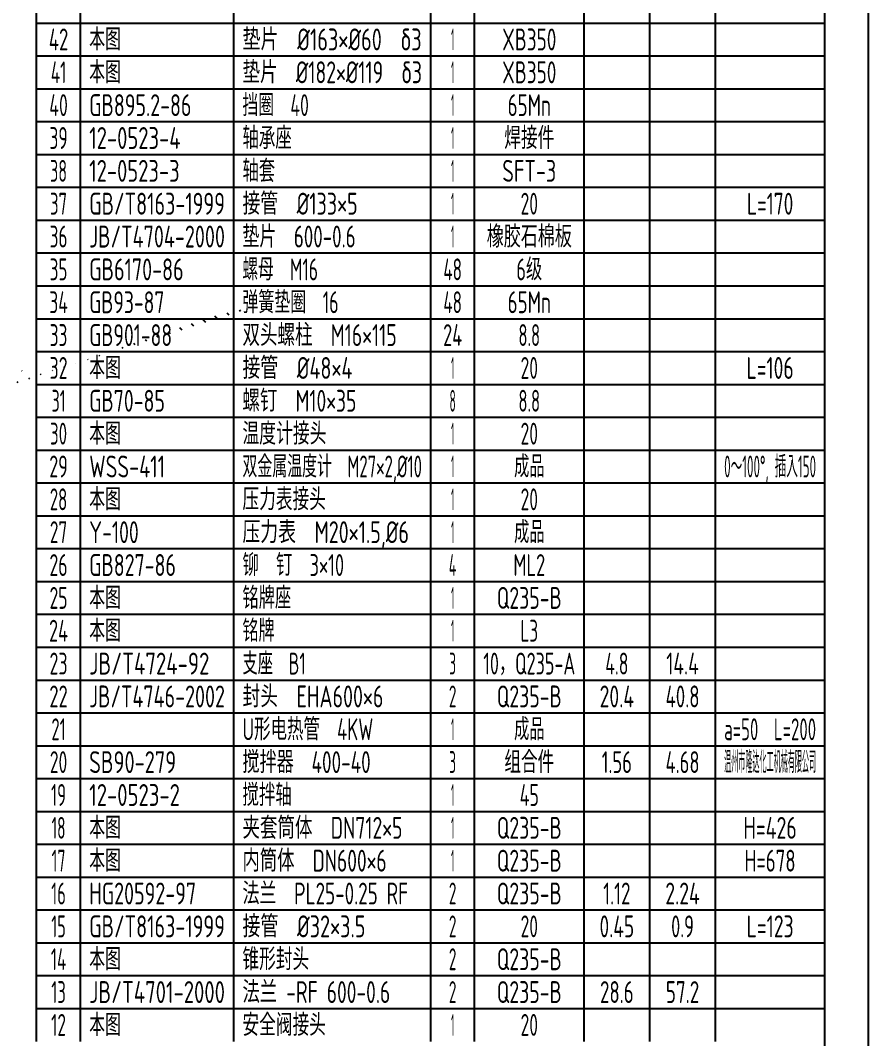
# Model space of a CAD drawing. Extents: x 0 to 3564, y 0 to 5046.
# Drawn here: x 2402 to 3564, y 919 to 2314 of the extents above; entities that cross this region are included whole.
import ezdxf
from ezdxf.enums import TextEntityAlignment as Align

# ---------------------------------------------------------------- set-up
doc = ezdxf.new("R2010")
doc.units = 0
doc.header["$LTSCALE"] = 60
for name, color, linetype in [('01', 7, 'CONTINUOUS'), ('02', 1, 'CONTINUOUS'), ('08', 1, 'CONTINUOUS'), ('10', 1, 'CONTINUOUS'), ('11', 3, 'CONTINUOUS')]:
    doc.layers.add(name, color=color, linetype=linetype)
doc.styles.get("Standard").update_dxf_attribs({"font": 'isocp', "width": 0.707, "bigfont": 'intecad.shx'})

# ---------------------------------------------------------------- blocks, each defined once
blk = doc.blocks.new('*U18')
at = {"layer": '01'}
blk.add_lwpolyline([(584, 10), (584, 831)], dxfattribs=at)
at = {"layer": '02'}
blk.add_lwpolyline([(594, 0), (594, 841)], dxfattribs=at)
blk = doc.blocks.new('*U238', base_point=(2424, 960))
at = {"layer": '01'}
for p, q in [((2424, 915), (2424, 960)), ((3504, 915), (3504, 960))]:
    blk.add_line(p, q, dxfattribs=at)
at = {"layer": '02'}
for p, q in [((2424, 960), (3504, 960)), ((2484, 915), (2484, 960)), ((2694, 915), (2694, 960)), ((2964, 915), (2964, 960)), ((3024, 915), (3024, 960)), ((3174, 915), (3174, 960)), ((3264, 915), (3264, 960)), ((3354, 915), (3354, 960))]:
    blk.add_line(p, q, dxfattribs=at)
blk = doc.blocks.new('*U239', base_point=(2424, 1005))
at = {"layer": '01'}
for p, q in [((2424, 960), (2424, 1005)), ((3504, 960), (3504, 1005))]:
    blk.add_line(p, q, dxfattribs=at)
at = {"layer": '02'}
for p, q in [((2424, 1005), (3504, 1005)), ((2484, 960), (2484, 1005)), ((2694, 960), (2694, 1005)), ((2964, 960), (2964, 1005)), ((3024, 960), (3024, 1005)), ((3174, 960), (3174, 1005)), ((3264, 960), (3264, 1005)), ((3354, 960), (3354, 1005))]:
    blk.add_line(p, q, dxfattribs=at)
blk = doc.blocks.new('*U240', base_point=(2424, 1050))
at = {"layer": '01'}
for p, q in [((2424, 1005), (2424, 1050)), ((3504, 1005), (3504, 1050))]:
    blk.add_line(p, q, dxfattribs=at)
at = {"layer": '02'}
for p, q in [((2424, 1050), (3504, 1050)), ((2484, 1005), (2484, 1050)), ((2694, 1005), (2694, 1050)), ((2964, 1005), (2964, 1050)), ((3024, 1005), (3024, 1050)), ((3174, 1005), (3174, 1050)), ((3264, 1005), (3264, 1050)), ((3354, 1005), (3354, 1050))]:
    blk.add_line(p, q, dxfattribs=at)
blk = doc.blocks.new('*U241', base_point=(2424, 1095))
at = {"layer": '01'}
for p, q in [((2424, 1050), (2424, 1095)), ((3504, 1050), (3504, 1095))]:
    blk.add_line(p, q, dxfattribs=at)
at = {"layer": '02'}
for p, q in [((2424, 1095), (3504, 1095)), ((2484, 1050), (2484, 1095)), ((2694, 1050), (2694, 1095)), ((2964, 1050), (2964, 1095)), ((3024, 1050), (3024, 1095)), ((3174, 1050), (3174, 1095)), ((3264, 1050), (3264, 1095)), ((3354, 1050), (3354, 1095))]:
    blk.add_line(p, q, dxfattribs=at)
blk = doc.blocks.new('*U242', base_point=(2424, 1140))
at = {"layer": '01'}
for p, q in [((2424, 1095), (2424, 1140)), ((3504, 1095), (3504, 1140))]:
    blk.add_line(p, q, dxfattribs=at)
at = {"layer": '02'}
for p, q in [((2424, 1140), (3504, 1140)), ((2484, 1095), (2484, 1140)), ((2694, 1095), (2694, 1140)), ((2964, 1095), (2964, 1140)), ((3024, 1095), (3024, 1140)), ((3174, 1095), (3174, 1140)), ((3264, 1095), (3264, 1140)), ((3354, 1095), (3354, 1140))]:
    blk.add_line(p, q, dxfattribs=at)
blk = doc.blocks.new('*U243', base_point=(2424, 1185))
at = {"layer": '01'}
for p, q in [((2424, 1140), (2424, 1185)), ((3504, 1140), (3504, 1185))]:
    blk.add_line(p, q, dxfattribs=at)
at = {"layer": '02'}
for p, q in [((2424, 1185), (3504, 1185)), ((2484, 1140), (2484, 1185)), ((2694, 1140), (2694, 1185)), ((2964, 1140), (2964, 1185)), ((3024, 1140), (3024, 1185)), ((3174, 1140), (3174, 1185)), ((3264, 1140), (3264, 1185)), ((3354, 1140), (3354, 1185))]:
    blk.add_line(p, q, dxfattribs=at)
blk = doc.blocks.new('*U244', base_point=(2424, 1230))
at = {"layer": '01'}
for p, q in [((2424, 1185), (2424, 1230)), ((3504, 1185), (3504, 1230))]:
    blk.add_line(p, q, dxfattribs=at)
at = {"layer": '02'}
for p, q in [((2424, 1230), (3504, 1230)), ((2484, 1185), (2484, 1230)), ((2694, 1185), (2694, 1230)), ((2964, 1185), (2964, 1230)), ((3024, 1185), (3024, 1230)), ((3174, 1185), (3174, 1230)), ((3264, 1185), (3264, 1230)), ((3354, 1185), (3354, 1230))]:
    blk.add_line(p, q, dxfattribs=at)
blk = doc.blocks.new('*U245', base_point=(2424, 1275))
at = {"layer": '01'}
for p, q in [((2424, 1230), (2424, 1275)), ((3504, 1230), (3504, 1275))]:
    blk.add_line(p, q, dxfattribs=at)
at = {"layer": '02'}
for p, q in [((2424, 1275), (3504, 1275)), ((2484, 1230), (2484, 1275)), ((2694, 1230), (2694, 1275)), ((2964, 1230), (2964, 1275)), ((3024, 1230), (3024, 1275)), ((3174, 1230), (3174, 1275)), ((3264, 1230), (3264, 1275)), ((3354, 1230), (3354, 1275))]:
    blk.add_line(p, q, dxfattribs=at)
blk = doc.blocks.new('*U246', base_point=(2424, 1320))
at = {"layer": '01'}
for p, q in [((2424, 1275), (2424, 1320)), ((3504, 1275), (3504, 1320))]:
    blk.add_line(p, q, dxfattribs=at)
at = {"layer": '02'}
for p, q in [((2424, 1320), (3504, 1320)), ((2484, 1275), (2484, 1320)), ((2694, 1275), (2694, 1320)), ((2964, 1275), (2964, 1320)), ((3024, 1275), (3024, 1320)), ((3174, 1275), (3174, 1320)), ((3264, 1275), (3264, 1320)), ((3354, 1275), (3354, 1320))]:
    blk.add_line(p, q, dxfattribs=at)
blk = doc.blocks.new('*U247', base_point=(2424, 1365))
at = {"layer": '01'}
for p, q in [((2424, 1320), (2424, 1365)), ((3504, 1320), (3504, 1365))]:
    blk.add_line(p, q, dxfattribs=at)
at = {"layer": '02'}
for p, q in [((2424, 1365), (3504, 1365)), ((2484, 1320), (2484, 1365)), ((2694, 1320), (2694, 1365)), ((2964, 1320), (2964, 1365)), ((3024, 1320), (3024, 1365)), ((3174, 1320), (3174, 1365)), ((3264, 1320), (3264, 1365)), ((3354, 1320), (3354, 1365))]:
    blk.add_line(p, q, dxfattribs=at)
blk = doc.blocks.new('*U248', base_point=(2424, 1410))
at = {"layer": '01'}
for p, q in [((2424, 1365), (2424, 1410)), ((3504, 1365), (3504, 1410))]:
    blk.add_line(p, q, dxfattribs=at)
at = {"layer": '02'}
for p, q in [((2424, 1410), (3504, 1410)), ((2484, 1365), (2484, 1410)), ((2694, 1365), (2694, 1410)), ((2964, 1365), (2964, 1410)), ((3024, 1365), (3024, 1410)), ((3174, 1365), (3174, 1410)), ((3264, 1365), (3264, 1410)), ((3354, 1365), (3354, 1410))]:
    blk.add_line(p, q, dxfattribs=at)
blk = doc.blocks.new('*U249', base_point=(2424, 1455))
at = {"layer": '01'}
for p, q in [((2424, 1410), (2424, 1455)), ((3504, 1410), (3504, 1455))]:
    blk.add_line(p, q, dxfattribs=at)
at = {"layer": '02'}
for p, q in [((2424, 1455), (3504, 1455)), ((2484, 1410), (2484, 1455)), ((2694, 1410), (2694, 1455)), ((2964, 1410), (2964, 1455)), ((3024, 1410), (3024, 1455)), ((3174, 1410), (3174, 1455)), ((3264, 1410), (3264, 1455)), ((3354, 1410), (3354, 1455))]:
    blk.add_line(p, q, dxfattribs=at)
blk = doc.blocks.new('*U250', base_point=(2424, 1500))
at = {"layer": '01'}
for p, q in [((2424, 1455), (2424, 1500)), ((3504, 1455), (3504, 1500))]:
    blk.add_line(p, q, dxfattribs=at)
at = {"layer": '02'}
for p, q in [((2424, 1500), (3504, 1500)), ((2484, 1455), (2484, 1500)), ((2694, 1455), (2694, 1500)), ((2964, 1455), (2964, 1500)), ((3024, 1455), (3024, 1500)), ((3174, 1455), (3174, 1500)), ((3264, 1455), (3264, 1500)), ((3354, 1455), (3354, 1500))]:
    blk.add_line(p, q, dxfattribs=at)
blk = doc.blocks.new('*U251', base_point=(2424, 1545))
at = {"layer": '01'}
for p, q in [((2424, 1500), (2424, 1545)), ((3504, 1500), (3504, 1545))]:
    blk.add_line(p, q, dxfattribs=at)
at = {"layer": '02'}
for p, q in [((2424, 1545), (3504, 1545)), ((2484, 1500), (2484, 1545)), ((2694, 1500), (2694, 1545)), ((2964, 1500), (2964, 1545)), ((3024, 1500), (3024, 1545)), ((3174, 1500), (3174, 1545)), ((3264, 1500), (3264, 1545)), ((3354, 1500), (3354, 1545))]:
    blk.add_line(p, q, dxfattribs=at)
blk = doc.blocks.new('*U252', base_point=(2424, 1590))
at = {"layer": '01'}
for p, q in [((2424, 1545), (2424, 1590)), ((3504, 1545), (3504, 1590))]:
    blk.add_line(p, q, dxfattribs=at)
at = {"layer": '02'}
for p, q in [((2424, 1590), (3504, 1590)), ((2484, 1545), (2484, 1590)), ((2694, 1545), (2694, 1590)), ((2964, 1545), (2964, 1590)), ((3024, 1545), (3024, 1590)), ((3174, 1545), (3174, 1590)), ((3264, 1545), (3264, 1590)), ((3354, 1545), (3354, 1590))]:
    blk.add_line(p, q, dxfattribs=at)
blk = doc.blocks.new('*U253', base_point=(2424, 1635))
at = {"layer": '01'}
for p, q in [((2424, 1590), (2424, 1635)), ((3504, 1590), (3504, 1635))]:
    blk.add_line(p, q, dxfattribs=at)
at = {"layer": '02'}
for p, q in [((2424, 1635), (3504, 1635)), ((2484, 1590), (2484, 1635)), ((2694, 1590), (2694, 1635)), ((2964, 1590), (2964, 1635)), ((3024, 1590), (3024, 1635)), ((3174, 1590), (3174, 1635)), ((3264, 1590), (3264, 1635)), ((3354, 1590), (3354, 1635))]:
    blk.add_line(p, q, dxfattribs=at)
blk = doc.blocks.new('*U254', base_point=(2424, 1680))
at = {"layer": '01'}
for p, q in [((2424, 1635), (2424, 1680)), ((3504, 1635), (3504, 1680))]:
    blk.add_line(p, q, dxfattribs=at)
at = {"layer": '02'}
for p, q in [((2424, 1680), (3504, 1680)), ((2484, 1635), (2484, 1680)), ((2694, 1635), (2694, 1680)), ((2964, 1635), (2964, 1680)), ((3024, 1635), (3024, 1680)), ((3174, 1635), (3174, 1680)), ((3264, 1635), (3264, 1680)), ((3354, 1635), (3354, 1680))]:
    blk.add_line(p, q, dxfattribs=at)
blk = doc.blocks.new('*U255', base_point=(2424, 1725))
at = {"layer": '01'}
for p, q in [((2424, 1680), (2424, 1725)), ((3504, 1680), (3504, 1725))]:
    blk.add_line(p, q, dxfattribs=at)
at = {"layer": '02'}
for p, q in [((2424, 1725), (3504, 1725)), ((2484, 1680), (2484, 1725)), ((2694, 1680), (2694, 1725)), ((2964, 1680), (2964, 1725)), ((3024, 1680), (3024, 1725)), ((3174, 1680), (3174, 1725)), ((3264, 1680), (3264, 1725)), ((3354, 1680), (3354, 1725))]:
    blk.add_line(p, q, dxfattribs=at)
blk = doc.blocks.new('*U256', base_point=(2424, 1770))
at = {"layer": '01'}
for p, q in [((2424, 1725), (2424, 1770)), ((3504, 1725), (3504, 1770))]:
    blk.add_line(p, q, dxfattribs=at)
at = {"layer": '02'}
for p, q in [((2424, 1770), (3504, 1770)), ((2484, 1725), (2484, 1770)), ((2694, 1725), (2694, 1770)), ((2964, 1725), (2964, 1770)), ((3024, 1725), (3024, 1770)), ((3174, 1725), (3174, 1770)), ((3264, 1725), (3264, 1770)), ((3354, 1725), (3354, 1770))]:
    blk.add_line(p, q, dxfattribs=at)
blk = doc.blocks.new('*U257', base_point=(2424, 1815))
at = {"layer": '01'}
for p, q in [((2424, 1770), (2424, 1815)), ((3504, 1770), (3504, 1815))]:
    blk.add_line(p, q, dxfattribs=at)
at = {"layer": '02'}
for p, q in [((2424, 1815), (3504, 1815)), ((2484, 1770), (2484, 1815)), ((2694, 1770), (2694, 1815)), ((2964, 1770), (2964, 1815)), ((3024, 1770), (3024, 1815)), ((3174, 1770), (3174, 1815)), ((3264, 1770), (3264, 1815)), ((3354, 1770), (3354, 1815))]:
    blk.add_line(p, q, dxfattribs=at)
blk = doc.blocks.new('*U258', base_point=(2424, 1860))
at = {"layer": '01'}
for p, q in [((2424, 1815), (2424, 1860)), ((3504, 1815), (3504, 1860))]:
    blk.add_line(p, q, dxfattribs=at)
at = {"layer": '02'}
for p, q in [((2424, 1860), (3504, 1860)), ((2484, 1815), (2484, 1860)), ((2694, 1815), (2694, 1860)), ((2964, 1815), (2964, 1860)), ((3024, 1815), (3024, 1860)), ((3174, 1815), (3174, 1860)), ((3264, 1815), (3264, 1860)), ((3354, 1815), (3354, 1860))]:
    blk.add_line(p, q, dxfattribs=at)
blk = doc.blocks.new('*U259', base_point=(2424, 1905))
at = {"layer": '01'}
for p, q in [((2424, 1860), (2424, 1905)), ((3504, 1860), (3504, 1905))]:
    blk.add_line(p, q, dxfattribs=at)
at = {"layer": '02'}
for p, q in [((2424, 1905), (3504, 1905)), ((2484, 1860), (2484, 1905)), ((2694, 1860), (2694, 1905)), ((2964, 1860), (2964, 1905)), ((3024, 1860), (3024, 1905)), ((3174, 1860), (3174, 1905)), ((3264, 1860), (3264, 1905)), ((3354, 1860), (3354, 1905))]:
    blk.add_line(p, q, dxfattribs=at)
blk = doc.blocks.new('*U260', base_point=(2424, 1950))
at = {"layer": '01'}
for p, q in [((2424, 1905), (2424, 1950)), ((3504, 1905), (3504, 1950))]:
    blk.add_line(p, q, dxfattribs=at)
at = {"layer": '02'}
for p, q in [((2424, 1950), (3504, 1950)), ((2484, 1905), (2484, 1950)), ((2694, 1905), (2694, 1950)), ((2964, 1905), (2964, 1950)), ((3024, 1905), (3024, 1950)), ((3174, 1905), (3174, 1950)), ((3264, 1905), (3264, 1950)), ((3354, 1905), (3354, 1950))]:
    blk.add_line(p, q, dxfattribs=at)
blk = doc.blocks.new('*U261', base_point=(2424, 1995))
at = {"layer": '01'}
for p, q in [((2424, 1950), (2424, 1995)), ((3504, 1950), (3504, 1995))]:
    blk.add_line(p, q, dxfattribs=at)
at = {"layer": '02'}
for p, q in [((2424, 1995), (3504, 1995)), ((2484, 1950), (2484, 1995)), ((2694, 1950), (2694, 1995)), ((2964, 1950), (2964, 1995)), ((3024, 1950), (3024, 1995)), ((3174, 1950), (3174, 1995)), ((3264, 1950), (3264, 1995)), ((3354, 1950), (3354, 1995))]:
    blk.add_line(p, q, dxfattribs=at)
blk = doc.blocks.new('*U262', base_point=(2424, 2040))
at = {"layer": '01'}
for p, q in [((2424, 1995), (2424, 2040)), ((3504, 1995), (3504, 2040))]:
    blk.add_line(p, q, dxfattribs=at)
at = {"layer": '02'}
for p, q in [((2424, 2040), (3504, 2040)), ((2484, 1995), (2484, 2040)), ((2694, 1995), (2694, 2040)), ((2964, 1995), (2964, 2040)), ((3024, 1995), (3024, 2040)), ((3174, 1995), (3174, 2040)), ((3264, 1995), (3264, 2040)), ((3354, 1995), (3354, 2040))]:
    blk.add_line(p, q, dxfattribs=at)
blk = doc.blocks.new('*U263', base_point=(2424, 2085))
at = {"layer": '01'}
for p, q in [((2424, 2040), (2424, 2085)), ((3504, 2040), (3504, 2085))]:
    blk.add_line(p, q, dxfattribs=at)
at = {"layer": '02'}
for p, q in [((2424, 2085), (3504, 2085)), ((2484, 2040), (2484, 2085)), ((2694, 2040), (2694, 2085)), ((2964, 2040), (2964, 2085)), ((3024, 2040), (3024, 2085)), ((3174, 2040), (3174, 2085)), ((3264, 2040), (3264, 2085)), ((3354, 2040), (3354, 2085))]:
    blk.add_line(p, q, dxfattribs=at)
blk = doc.blocks.new('*U264', base_point=(2424, 2130))
at = {"layer": '01'}
for p, q in [((2424, 2085), (2424, 2130)), ((3504, 2085), (3504, 2130))]:
    blk.add_line(p, q, dxfattribs=at)
at = {"layer": '02'}
for p, q in [((2424, 2130), (3504, 2130)), ((2484, 2085), (2484, 2130)), ((2694, 2085), (2694, 2130)), ((2964, 2085), (2964, 2130)), ((3024, 2085), (3024, 2130)), ((3174, 2085), (3174, 2130)), ((3264, 2085), (3264, 2130)), ((3354, 2085), (3354, 2130))]:
    blk.add_line(p, q, dxfattribs=at)
blk = doc.blocks.new('*U265', base_point=(2424, 2175))
at = {"layer": '01'}
for p, q in [((2424, 2130), (2424, 2175)), ((3504, 2130), (3504, 2175))]:
    blk.add_line(p, q, dxfattribs=at)
at = {"layer": '02'}
for p, q in [((2424, 2175), (3504, 2175)), ((2484, 2130), (2484, 2175)), ((2694, 2130), (2694, 2175)), ((2964, 2130), (2964, 2175)), ((3024, 2130), (3024, 2175)), ((3174, 2130), (3174, 2175)), ((3264, 2130), (3264, 2175)), ((3354, 2130), (3354, 2175))]:
    blk.add_line(p, q, dxfattribs=at)
blk = doc.blocks.new('*U266', base_point=(2424, 2220))
at = {"layer": '01'}
for p, q in [((2424, 2175), (2424, 2220)), ((3504, 2175), (3504, 2220))]:
    blk.add_line(p, q, dxfattribs=at)
at = {"layer": '02'}
for p, q in [((2424, 2220), (3504, 2220)), ((2484, 2175), (2484, 2220)), ((2694, 2175), (2694, 2220)), ((2964, 2175), (2964, 2220)), ((3024, 2175), (3024, 2220)), ((3174, 2175), (3174, 2220)), ((3264, 2175), (3264, 2220)), ((3354, 2175), (3354, 2220))]:
    blk.add_line(p, q, dxfattribs=at)
blk = doc.blocks.new('*U267', base_point=(2424, 2265))
at = {"layer": '01'}
for p, q in [((2424, 2220), (2424, 2265)), ((3504, 2220), (3504, 2265))]:
    blk.add_line(p, q, dxfattribs=at)
at = {"layer": '02'}
for p, q in [((2424, 2265), (3504, 2265)), ((2484, 2220), (2484, 2265)), ((2694, 2220), (2694, 2265)), ((2964, 2220), (2964, 2265)), ((3024, 2220), (3024, 2265)), ((3174, 2220), (3174, 2265)), ((3264, 2220), (3264, 2265)), ((3354, 2220), (3354, 2265))]:
    blk.add_line(p, q, dxfattribs=at)
blk = doc.blocks.new('*U268', base_point=(2424, 2310))
at = {"layer": '01'}
for p, q in [((2424, 2265), (2424, 2310)), ((3504, 2265), (3504, 2310))]:
    blk.add_line(p, q, dxfattribs=at)
at = {"layer": '02'}
for p, q in [((2424, 2310), (3504, 2310)), ((2484, 2265), (2484, 2310)), ((2694, 2265), (2694, 2310)), ((2964, 2265), (2964, 2310)), ((3024, 2265), (3024, 2310)), ((3174, 2265), (3174, 2310)), ((3264, 2265), (3264, 2310)), ((3354, 2265), (3354, 2310))]:
    blk.add_line(p, q, dxfattribs=at)
blk = doc.blocks.new('*U269', base_point=(2424, 2355))
at = {"layer": '01'}
for p, q in [((2424, 2310), (2424, 2355)), ((3504, 2310), (3504, 2355))]:
    blk.add_line(p, q, dxfattribs=at)
at = {"layer": '02'}
for p, q in [((2424, 2355), (3504, 2355)), ((2484, 2310), (2484, 2355)), ((2694, 2310), (2694, 2355)), ((2964, 2310), (2964, 2355)), ((3024, 2310), (3024, 2355)), ((3174, 2310), (3174, 2355)), ((3264, 2310), (3264, 2355)), ((3354, 2310), (3354, 2355))]:
    blk.add_line(p, q, dxfattribs=at)

msp = doc.modelspace()

# ---------------------------------------------------------------- hatches: boundary and pattern name
at = {"layer": '10'}
h = msp.add_hatch(dxfattribs=at)
h.set_pattern_fill('_U', color=256, scale=15, angle=135, style=0, pattern_type=0)
h.set_pattern_definition([(135, (291.961, 996.401), (-10.6066, -10.6066), [])])
edge = h.paths.add_edge_path()
edge.add_line((2148.82238, 1731.43194), (2111.06024, 1666.026))
edge.add_line((2111.06024, 1666.026), (2111.06024, 1657.20082))
edge.add_spline(control_points=[(2111.06024, 1657.20082), (2130.04774, 1666.91728), (2149.44452, 1676.44604), (2185.42469, 1693.41137), (2201.87812, 1700.91337), (2218.58465, 1708.27813)], knot_values=[0.7811389267, 0.7811389267, 0.7811389267, 0.7811389267, 0.8220250762, 0.8220250762, 0.8554759548, 0.8554759548, 0.8554759548, 0.8554759548], degree=3, periodic=0)
edge.add_arc((2246.07979, 1709.97885), 27.54769, 154.97367419, 183.53954285, ccw=False)
edge.add_arc((2186.61203, 1737.7424), 38.08179, 334.97367419, 359.1986671)
edge.add_arc((2202.16782, 1737.52482), 22.52447, 359.1986671, 386.22108422)
edge.add_arc((2176.18832, 1724.72944), 51.48404, 26.22108422, 44.00087202)
edge.add_ellipse((3529.81024, 976.5002), major_axis=(-2030, 0), ratio=0.5073891626, start_angle=310.433533, end_angle=312.86627652)
edge = h.paths.add_edge_path()
edge.add_line((1948.56024, 1562.92647), (1948.56024, 1572.51425))
edge.add_line((1948.56024, 1572.51425), (1918.24813, 1602.82636))
edge.add_ellipse((3529.81024, 976.5002), major_axis=(-2030, 0), ratio=0.5073891626, start_angle=322.54893323, end_angle=329.48212192)
edge.add_arc((1832.00255, 1500.84932), 50.99471, 181.46945674, 201.0495399)
edge.add_arc((1799.74907, 1488.43636), 16.43507, 201.0495399, 235.90687907)
edge.add_arc((1857.13661, 1573.21933), 118.81418, 235.90687907, 240.30068833)
edge.add_arc((2015.57967, 1851.00734), 438.61158, 240.30068833, 242.58711712)
edge.add_spline(control_points=[(1813.64316, 1461.64662), (1831.2636, 1476.81362), (1849.72837, 1491.77953), (1894.15666, 1525.73004), (1920.69425, 1544.55352), (1948.56024, 1562.92647)], knot_values=[0.5326374532, 0.5326374532, 0.5326374532, 0.5326374532, 0.5861398124, 0.5861398124, 0.6559009447, 0.6559009447, 0.6559009447, 0.6559009447], degree=3, periodic=0)
h.paths.add_polyline_path([(2126.87392, 1719.45287), (2126.87392, 1734.20914), (2153.12737, 1734.20914), (2153.12737, 1719.45287)], flags=25)

# ---------------------------------------------------------------- block references
at = {"layer": '08'}
for name, p in [('*U269', (2424, 2355)), ('*U268', (2424, 2310)), ('*U267', (2424, 2265)), ('*U266', (2424, 2220)), ('*U265', (2424, 2175)), ('*U264', (2424, 2130)), ('*U263', (2424, 2085)), ('*U262', (2424, 2040)), ('*U261', (2424, 1995)), ('*U260', (2424, 1950)), ('*U259', (2424, 1905)), ('*U258', (2424, 1860)), ('*U257', (2424, 1815)), ('*U256', (2424, 1770)), ('*U255', (2424, 1725)), ('*U254', (2424, 1680)), ('*U253', (2424, 1635)), ('*U252', (2424, 1590)), ('*U251', (2424, 1545)), ('*U250', (2424, 1500)), ('*U249', (2424, 1455)), ('*U248', (2424, 1410)), ('*U247', (2424, 1365)), ('*U246', (2424, 1320)), ('*U245', (2424, 1275)), ('*U244', (2424, 1230)), ('*U243', (2424, 1185)), ('*U242', (2424, 1140)), ('*U241', (2424, 1095)), ('*U240', (2424, 1050)), ('*U239', (2424, 1005)), ('*U238', (2424, 960))]:
    msp.add_blockref(name, p, dxfattribs=at)
at = {"layer": '10', "xscale": 6, "yscale": 6, "zscale": 6}
msp.add_blockref('*U18', (0, 0), dxfattribs=at)

# ---------------------------------------------------------------- texts
at = {"layer": '11'}
for s, width, p, p2 in [('42', 0.63179, (2440.63707, 2272.5), (2467.36293, 2272.5)), ('本图', 0.691358, (2496, 2272.5), (2539.40194, 2272.5)), ('垫片  %%C163×%%C60  δ3', 0.700277, (2706, 2272.5), (2951.47335, 2272.5)), ('1', 0.404, (2991.879, 2272.5), (2996.121, 2272.5)), ('XB350', 0.677951, (3061.87415, 2272.5), (3136.12585, 2272.5)), ('本图', 0.691358, (2496, 2227.5), (2539.40194, 2227.5)), ('垫片  %%C182×%%C119  δ3', 0.684013, (2706, 2227.5), (2952, 2227.5)), ('41', 0.614783, (2443.395, 2227.5), (2464.605, 2227.5)), ('1', 0.404, (2991.879, 2227.5), (2996.121, 2227.5)), ('XB350', 0.677951, (3061.87415, 2227.5), (3136.12585, 2227.5)), ('40', 0.62849, (2441.26565, 2182.5), (2466.73435, 2182.5)), ('GB895.2-86', 0.69664, (2496, 2182.5), (2636.08945, 2182.5)), ('挡圈  40', 0.693527, (2706, 2182.5), (2796.98403, 2182.5)), ('1', 0.404, (2991.879, 2182.5), (2996.121, 2182.5)), ('65Mn', 0.684915, (3069.34751, 2182.5), (3128.65249, 2182.5)), ('39', 0.626756, (2441.57525, 2137.5), (2466.42475, 2137.5)), ('12-0523-4', 0.689471, (2496, 2137.5), (2621.139, 2137.5)), ('轴承座', 0.687028, (2706, 2137.5), (2773.55778, 2137.5)), ('1', 0.404, (2991.879, 2137.5), (2996.121, 2137.5)), ('焊接件', 0.689226, (3064.73014, 2137.5), (3133.26986, 2137.5)), ('38', 0.62216, (2442.3345, 2092.5), (2465.6655, 2092.5)), ('12-0523-3', 0.6893, (2496, 2092.5), (2619.89655, 2092.5)), ('轴套', 0.677294, (2706, 2092.5), (2750.77667, 2092.5)), ('1', 0.404, (2991.879, 2092.5), (2996.121, 2092.5)), ('SFT-3', 0.685268, (3062.0837, 2092.5), (3135.9163, 2092.5)), ('接管  %%C133×5', 0.701762, (2706, 2047.5), (2863.87787, 2047.5)), ('37', 0.62216, (2442.3345, 2047.5), (2465.6655, 2047.5)), ('GB/T8163-1999', 0.694399, (2496, 2047.5), (2682, 2047.5)), ('1', 0.404, (2991.879, 2047.5), (2996.121, 2047.5)), ('20', 0.636567, (3087.05685, 2047.5), (3110.94315, 2047.5)), ('L=170', 0.673342, (3397.17665, 2047.5), (3460.82335, 2047.5)), ('36', 0.625398, (2441.80843, 2002.5), (2466.19157, 2002.5)), ('JB/T4704-2000', 0.670213, (2496, 2002.5), (2682, 2002.5)), ('垫片  600-0.6', 0.696416, (2706, 2002.5), (2861.06032, 2002.5)), ('1', 0.404, (2991.879, 2002.5), (2996.121, 2002.5)), ('橡胶石棉板', 0.69993, (3040.6725, 2002.5), (3157.3275, 2002.5)), ('35', 0.624881, (2441.89523, 1957.5), (2466.10477, 1957.5)), ('GB6170-86', 0.695799, (2496, 1957.5), (2625.41033, 1957.5)), ('螺母  M16', 0.687446, (2706, 1957.5), (2809.56715, 1957.5)), ('48', 0.628444, (2981.274, 1957.5), (3006.726, 1957.5)), ('6级', 0.670882, (3081.24026, 1957.5), (3116.75974, 1957.5)), ('34', 0.628444, (2441.274, 1912.5), (2466.726, 1912.5)), ('GB93-87', 0.692981, (2496, 1912.5), (2598.9803, 1912.5)), ('弹簧垫圈  16', 0.692554, (2706, 1912.5), (2837.80787, 1912.5)), ('48', 0.628444, (2981.274, 1912.5), (3006.726, 1912.5)), ('65Mn', 0.684915, (3069.34751, 1912.5), (3128.65249, 1912.5)), ('33', 0.624881, (2441.89523, 1867.5), (2466.10477, 1867.5)), ('GB901-88', 0.694266, (2496, 1867.5), (2609.5853, 1867.5)), ('双头螺柱  M16×115', 0.703081, (2706, 1867.5), (2917.3742, 1867.5)), ('24', 0.641743, (2981.0047, 1867.5), (3006.9953, 1867.5)), ('8.8', 0.638581, (3084.153, 1867.5), (3113.847, 1867.5)), ('本图', 0.691358, (2496, 1822.5), (2539.40194, 1822.5)), ('接管  %%C48×4', 0.701513, (2706, 1822.5), (2856.63632, 1822.5)), ('32', 0.626049, (2441.69757, 1822.5), (2466.30243, 1822.5)), ('1', 0.404, (2991.879, 1822.5), (2996.121, 1822.5)), ('20', 0.636567, (3087.05685, 1822.5), (3110.94315, 1822.5)), ('L=106', 0.673855, (3396.65893, 1822.5), (3461.34107, 1822.5)), ('31', 0.606, (2444.4555, 1777.5), (2463.5445, 1777.5)), ('GB70-85', 0.693087, (2496, 1777.5), (2599.78473, 1777.5)), ('螺钉  M10×35', 0.693906, (2706, 1777.5), (2862.11037, 1777.5)), ('8', 0.514182, (2989.758, 1777.5), (2998.242, 1777.5)), ('8.8', 0.638581, (3084.153, 1777.5), (3113.847, 1777.5)), ('30', 0.622213, (2442.32615, 1732.5), (2465.67385, 1732.5)), ('本图', 0.691358, (2496, 1732.5), (2539.40194, 1732.5)), ('温度计接头', 0.697478, (2706, 1732.5), (2821.08389, 1732.5)), ('1', 0.404, (2991.879, 1732.5), (2996.121, 1732.5)), ('20', 0.636567, (3087.05685, 1732.5), (3110.94315, 1732.5)), ('29', 0.640341, (2441.30595, 1687.5), (2466.69405, 1687.5)), ('WSS-411', 0.686, (2496, 1687.5), (2599.929, 1687.5)), ('双金属温度计  M27×2,%%c10', 0.591933, (2706, 1687.5), (2952, 1687.5)), ('1', 0.404, (2991.879, 1687.5), (2996.121, 1687.5)), ('成品', 0.669125, (3078.18278, 1687.5), (3119.81722, 1687.5)), ('0～100%%d, 插入150', 0.466227, (3366, 1687.5), (3492, 1687.5)), ('本图', 0.691358, (2496, 1642.5), (2539.40194, 1642.5)), ('压力表接头', 0.692717, (2706, 1642.5), (2820.29833, 1642.5)), ('28', 0.636523, (2442.0652, 1642.5), (2465.9348, 1642.5)), ('1', 0.404, (2991.879, 1642.5), (2996.121, 1642.5)), ('20', 0.636567, (3087.05685, 1642.5), (3110.94315, 1642.5)), ('27', 0.636523, (2442.0652, 1597.5), (2465.9348, 1597.5)), ('Y-100', 0.675351, (2496, 1597.5), (2563.8887, 1597.5)), ('压力表  M20×1.5,%%c6', 0.699772, (2706, 1597.5), (2934.1623, 1597.5)), ('1', 0.404, (2991.879, 1597.5), (2996.121, 1597.5)), ('成品', 0.669125, (3078.18278, 1597.5), (3119.81722, 1597.5)), ('26', 0.639213, (2441.53912, 1552.5), (2466.46088, 1552.5)), ('GB827-86', 0.694816, (2496, 1552.5), (2614.80533, 1552.5)), ('铆  钉  3×10', 0.697168, (2706, 1552.5), (2845.26247, 1552.5)), ('4', 0.543846, (2988.6975, 1552.5), (2999.3025, 1552.5)), ('ML2', 0.659015, (3077.15307, 1552.5), (3120.84693, 1552.5)), ('25', 0.638783, (2441.62593, 1507.5), (2466.37407, 1507.5)), ('本图', 0.691358, (2496, 1507.5), (2539.40194, 1507.5)), ('铭牌座', 0.67904, (2706, 1507.5), (2772.77222, 1507.5)), ('1', 0.404, (2991.879, 1507.5), (2996.121, 1507.5)), ('Q235-B', 0.682621, (3054.459, 1507.5), (3143.541, 1507.5)), ('24', 0.641743, (2441.0047, 1462.5), (2466.9953, 1462.5)), ('本图', 0.691358, (2496, 1462.5), (2539.40194, 1462.5)), ('铭牌', 0.665412, (2706, 1462.5), (2749.99111, 1462.5)), ('L3', 0.624881, (3086.89523, 1462.5), (3111.10477, 1462.5)), ('1', 0.404, (2991.879, 1462.5), (2996.121, 1462.5)), ('23', 0.638783, (2441.62593, 1417.5), (2466.37407, 1417.5)), ('JB/T4724-92', 0.693599, (2496, 1417.5), (2660.66497, 1417.5)), ('支座  B1', 0.69131, (2706, 1417.5), (2792.52894, 1417.5)), ('3', 0.527686, (2989.31873, 1417.5), (2998.68127, 1417.5)), ('10，Q235-A', 0.623564, (3036, 1417.5), (3162, 1417.5)), ('4.8', 0.642727, (3203.0925, 1417.5), (3234.9075, 1417.5)), ('14.4', 0.659867, (3286.7295, 1417.5), (3331.2705, 1417.5)), ('22', 0.639754, (2441.42827, 1372.5), (2466.57173, 1372.5)), ('JB/T4746-2002', 0.665946, (2496, 1372.5), (2682, 1372.5)), ('封头  EHA600×6', 0.699179, (2706, 1372.5), (2899.12653, 1372.5)), ('2', 0.562593, (2988.85177, 1372.5), (2999.14823, 1372.5)), ('Q235-B', 0.682621, (3054.459, 1372.5), (3143.541, 1372.5)), ('20.4', 0.669512, (3195.3997, 1372.5), (3242.6003, 1372.5)), ('40.8', 0.661872, (3285.669, 1372.5), (3332.331, 1372.5)), ('21', 0.623098, (2444.1862, 1327.5), (2463.8138, 1327.5)), ('U形电热管  4KW', 0.694668, (2706, 1327.5), (2885.21272, 1327.5)), ('1', 0.404, (2991.879, 1327.5), (2996.121, 1327.5)), ('成品', 0.669125, (3078.18278, 1327.5), (3119.81722, 1327.5)), ('a=50  L=200', 0.604248, (3366, 1327.5), (3492, 1327.5)), ('20', 0.636567, (2442.05685, 1282.5), (2465.94315, 1282.5)), ('SB90-279', 0.693367, (2496, 1282.5), (2615.08766, 1282.5)), ('搅拌器  400-40', 0.698411, (2706, 1282.5), (2881.66692, 1282.5)), ('3', 0.527686, (2989.31873, 1282.5), (2998.68127, 1282.5)), ('组合件', 0.687251, (3064.82833, 1282.5), (3133.17167, 1282.5)), ('1.56', 0.656491, (3198.32443, 1282.5), (3239.67557, 1282.5)), ('4.68', 0.661872, (3285.669, 1282.5), (3332.331, 1282.5)), ('温州市隆达化工机械有限公司', 0.294354, (3366, 1282.5), (3492, 1282.5)), ('搅拌轴', 0.685093, (2706, 1237.5), (2773.55778, 1237.5)), ('19', 0.612447, (2443.69625, 1237.5), (2464.30375, 1237.5)), ('12-0523-2', 0.689355, (2496, 1237.5), (2620.29185, 1237.5)), ('1', 0.404, (2991.879, 1237.5), (2996.121, 1237.5)), ('45', 0.630783, (3085.83473, 1237.5), (3112.16527, 1237.5)), ('18', 0.606, (2444.4555, 1192.5), (2463.5445, 1192.5)), ('本图', 0.691358, (2496, 1192.5), (2539.40194, 1192.5)), ('夹套筒体  DN712×5', 0.701347, (2706, 1192.5), (2925.26903, 1192.5)), ('1', 0.404, (2991.879, 1192.5), (2996.121, 1192.5)), ('Q235-B', 0.682621, (3054.459, 1192.5), (3143.541, 1192.5)), ('H=426', 0.677538, (3392.41693, 1192.5), (3465.58307, 1192.5)), ('17', 0.606, (2444.4555, 1147.5), (2463.5445, 1147.5)), ('本图', 0.691358, (2496, 1147.5), (2539.40194, 1147.5)), ('内筒体  DN600×6', 0.691869, (2706, 1147.5), (2903.56491, 1147.5)), ('1', 0.404, (2991.879, 1147.5), (2996.121, 1147.5)), ('Q235-B', 0.682621, (3054.459, 1147.5), (3143.541, 1147.5)), ('H=678', 0.676261, (3394.0035, 1147.5), (3463.9965, 1147.5)), ('16', 0.610556, (2443.92943, 1102.5), (2464.07057, 1102.5)), ('HG20592-97', 0.691972, (2496, 1102.5), (2642.49723, 1102.5)), ('法兰  PL25-0.25 RF', 0.702138, (2706, 1102.5), (2932.90772, 1102.5)), ('2', 0.562593, (2988.85177, 1102.5), (2999.14823, 1102.5)), ('Q235-B', 0.682621, (3054.459, 1102.5), (3143.541, 1102.5)), ('1.12', 0.651478, (3200.33457, 1102.5), (3237.66543, 1102.5)), ('2.24', 0.669512, (3285.3997, 1102.5), (3332.6003, 1102.5)), ('接管  %%C32×3.5', 0.70209, (2706, 1057.5), (2874.48287, 1057.5)), ('15', 0.609833, (2444.01623, 1057.5), (2463.98377, 1057.5)), ('GB/T8163-1999', 0.694399, (2496, 1057.5), (2682, 1057.5)), ('2', 0.562593, (2988.85177, 1057.5), (2999.14823, 1057.5)), ('20', 0.636567, (3087.05685, 1057.5), (3110.94315, 1057.5)), ('0.45', 0.662887, (3195.22138, 1057.5), (3242.77862, 1057.5)), ('0.9', 0.641945, (3293.3854, 1057.5), (3324.6146, 1057.5)), ('L=123', 0.67377, (3396.74573, 1057.5), (3461.25427, 1057.5)), ('14', 0.614783, (2443.395, 1012.5), (2464.605, 1012.5)), ('本图', 0.691358, (2496, 1012.5), (2539.40194, 1012.5)), ('锥形封头', 0.693576, (2706, 1012.5), (2797.32083, 1012.5)), ('2', 0.562593, (2988.85177, 1012.5), (2999.14823, 1012.5)), ('Q235-B', 0.682621, (3054.459, 1012.5), (3143.541, 1012.5)), ('13', 0.609833, (2444.01623, 967.5), (2463.98377, 967.5)), ('JB/T4701-2000', 0.692676, (2496, 967.5), (2682, 967.5)), ('法兰 -RF 600-0.6', 0.701557, (2706, 967.5), (2908.50787, 967.5)), ('2', 0.562593, (2988.85177, 967.5), (2999.14823, 967.5)), ('Q235-B', 0.682621, (3054.459, 967.5), (3143.541, 967.5)), ('28.6', 0.668691, (3195.93413, 967.5), (3242.06587, 967.5)), ('57.2', 0.661092, (3286.09257, 967.5), (3331.90743, 967.5)), ('12', 0.611465, (2443.81857, 922.5), (2464.18143, 922.5)), ('本图', 0.691358, (2496, 922.5), (2539.40194, 922.5)), ('安全阀接头', 0.692717, (2706, 922.5), (2820.29833, 922.5)), ('1', 0.404, (2991.879, 922.5), (2996.121, 922.5)), ('20', 0.636567, (3087.05685, 922.5), (3110.94315, 922.5))]:
    msp.add_text(s, height=30, dxfattribs=dict(at, width=width)).set_placement(p, p2, align=Align.FIT)

doc.saveas('drawing.dxf')
